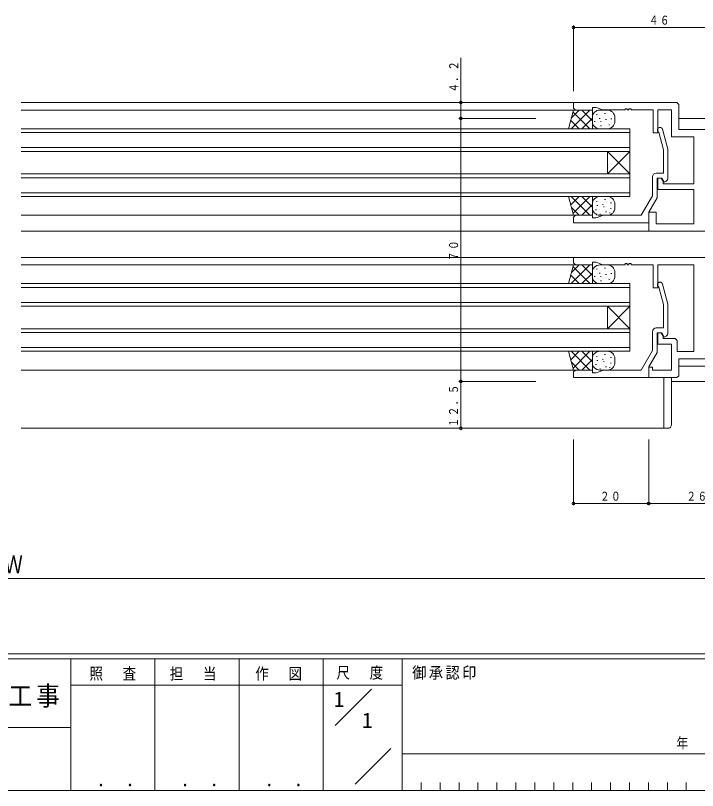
# Model space of a CAD drawing. Units: millimetres on the paper. Extents: x -397 to 397, y -282 to 282.
# Drawn here: x 106.6 to 288.1, y -282.1 to -75.8 of the extents above; entities that cross this region are included whole.
import ezdxf
from ezdxf.enums import TextEntityAlignment as Align

# ---------------------------------------------------------------- set-up
doc = ezdxf.new("R2010")
doc.units = ezdxf.units.MM
doc.linetypes.add('USER3', pattern=[5.5, 3, -1, 0.5, -1])
for name, color, linetype, lineweight in [('0-1_YKK_ZWAK', 7, 'Continuous', 18), ('0-3_YKK_11', 7, 'Continuous', 18), ('0-4_YKK_12', 2, 'Continuous', 18), ('0-6_YKK_13', 4, 'Continuous', 18), ('0-7_YKK_D', 6, 'Continuous', 18)]:
    doc.layers.add(name, color=color, linetype=linetype, lineweight=lineweight)
doc.layers.add('0-2_USER1', color=7, linetype='Continuous')
doc.styles.add('ＭＳ ゴシック', font='')
doc.styles.get('ＭＳ ゴシック').set_extended_font_data('MS Gothic')

msp = doc.modelspace()

# ---------------------------------------------------------------- linework, layer by layer
at = {"layer": '0-1_YKK_ZWAK'}
for p, q in [((376.092, -245.7), (-393.908, -245.7)), ((338.292, -247.1), (-393.908, -247.1)), ((121.292, -247.1), (121.292, -282.1)), ((143.692, -247.1), (143.692, -282.1)), ((166.092, -247.1), (166.092, -282.1)), ((188.492, -247.1), (188.492, -282.1)), ((209.492, -247.1), (209.492, -282.1)), ((189.476, -254.099), (121.292, -254.099)), ((189.476, -254.099), (209.492, -254.099)), ((191.662, -264.836), (201.355, -255.143)), ((-7.508, -265.299), (121.292, -265.299)), ((196.964, -280.445), (206.488, -270.921)), ((209.492, -272.3), (310.291, -272.3)), ((214.532, -280), (214.532, -282.1)), ((219.572, -280), (219.572, -282.1)), ((224.612, -280), (224.612, -282.1)), ((229.652, -280), (229.652, -282.1)), ((234.692, -280), (234.692, -282.1)), ((239.732, -280), (239.732, -282.1)), ((244.772, -280), (244.772, -282.1)), ((249.812, -280), (249.812, -282.1)), ((254.852, -280), (254.852, -282.1)), ((259.892, -280), (259.892, -282.1)), ((264.932, -280), (264.932, -282.1)), ((269.972, -280), (269.972, -282.1)), ((275.012, -280), (275.012, -282.1)), ((280.052, -280), (280.052, -282.1)), ((285.092, -280), (285.092, -282.1)), ((-393.908, -282.1), (338.292, -282.1))]:
    msp.add_line(p, q, dxfattribs=at)
at = {"layer": '0-3_YKK_11'}
for p, q in [((255.092, -99), (282.592, -99)), ((255.092, -100.5), (255.092, -99)), ((282.592, -99), (283.092, -99.5)), ((255.592, -101), (255.092, -100.5)), ((260.092, -101), (255.592, -101)), ((260.092, -100.3), (260.092, -101)), ((261.091, -100.3), (260.092, -100.3)), ((262.876, -100.95), (261.091, -100.3)), ((268.792, -100.95), (262.876, -100.95)), ((268.792, -100.65), (268.792, -100.95)), ((269.392, -100.65), (268.792, -100.65)), ((269.392, -100.95), (269.392, -100.65)), ((269.792, -100.95), (269.392, -100.95)), ((269.792, -100.65), (269.792, -100.95)), ((270.392, -100.65), (269.792, -100.65)), ((270.392, -100.95), (270.392, -100.65)), ((276.292, -100.95), (270.392, -100.95)), ((276.292, -107.1), (276.292, -100.95)), ((277.492, -100.95), (277.492, -107.1)), ((281.142, -100.95), (277.492, -100.95)), ((281.142, -108.15), (281.142, -100.95)), ((283.092, -99.5), (283.092, -106.2)), ((277.492, -107.1), (276.292, -107.1)), ((278.992, -111.591), (277.736, -106.903)), ((278.768, -106.119), (280.192, -111.433)), ((283.092, -106.2), (307.092, -106.2)), ((287.092, -108.15), (281.142, -108.15)), ((287.092, -120.6), (287.092, -108.15)), ((278.992, -117.8), (278.992, -111.591)), ((280.192, -111.433), (280.192, -119.079)), ((276.092, -123.809), (276.092, -118.8)), ((277.092, -117.8), (278.992, -117.8)), ((277.292, -119.1), (277.292, -124.33)), ((278.592, -119.1), (277.292, -119.1)), ((277.492, -119.1), (278.392, -119.1)), ((277.492, -122.1), (277.492, -119.1)), ((278.392, -119.1), (278.892, -119.965)), ((279.233, -120.21), (278.592, -119.1)), ((278.892, -119.965), (278.892, -120.6)), ((278.892, -120.6), (287.092, -120.6)), ((279.692, -119.945), (279.233, -120.21)), ((287.092, -122.1), (277.492, -122.1)), ((287.092, -131.25), (287.092, -122.1)), ((273.095, -129), (276.092, -123.809)), ((277.292, -124.33), (275.092, -128.141)), ((255.092, -129.5), (255.592, -129)), ((255.092, -131), (255.092, -129.5)), ((255.592, -129), (260.092, -129)), ((260.092, -129), (260.092, -129.7)), ((260.092, -129.7), (261.091, -129.7)), ((261.091, -129.7), (263.014, -129)), ((263.014, -129), (273.095, -129)), ((275.092, -128.141), (275.092, -131)), ((275.092, -128.2), (277.042, -128.2)), ((275.092, -133.2), (275.092, -128.2)), ((277.042, -128.2), (277.042, -131.25)), ((275.092, -131), (255.092, -131)), ((277.042, -131.25), (287.092, -131.25)), ((307.092, -133.2), (275.092, -133.2)), ((255.092, -140.2), (307.092, -140.2)), ((255.092, -141.7), (255.092, -140.2)), ((255.592, -142.2), (255.092, -141.7)), ((260.092, -142.2), (255.592, -142.2)), ((260.092, -141.5), (260.092, -142.2)), ((261.091, -141.5), (260.092, -141.5)), ((262.876, -142.15), (261.091, -141.5)), ((268.792, -142.15), (262.876, -142.15)), ((268.792, -141.85), (268.792, -142.15)), ((269.392, -141.85), (268.792, -141.85)), ((269.392, -142.15), (269.392, -141.85)), ((269.792, -142.15), (269.392, -142.15)), ((269.792, -141.85), (269.792, -142.15)), ((270.392, -141.85), (269.792, -141.85)), ((270.392, -142.15), (270.392, -141.85)), ((276.292, -142.15), (270.392, -142.15)), ((276.292, -148.3), (276.292, -142.15)), ((277.492, -142.15), (277.492, -148.3)), ((287.092, -142.15), (277.492, -142.15)), ((287.092, -165.25), (287.092, -142.15)), ((277.492, -148.3), (276.292, -148.3)), ((278.992, -152.791), (277.736, -148.103)), ((278.768, -147.319), (280.192, -152.633)), ((280.192, -152.633), (280.192, -160.279)), ((278.992, -159), (278.992, -152.791)), ((276.092, -165.009), (276.092, -160)), ((277.092, -159), (278.992, -159)), ((277.292, -160.3), (277.292, -165.53)), ((278.592, -160.3), (277.292, -160.3)), ((277.492, -160.3), (278.392, -160.3)), ((277.492, -163.3), (277.492, -160.3)), ((278.392, -160.3), (278.892, -161.165)), ((279.233, -161.41), (278.592, -160.3)), ((278.892, -161.165), (278.892, -161.8)), ((278.892, -161.8), (282.142, -161.8)), ((279.692, -161.145), (279.233, -161.41)), ((282.142, -161.8), (282.642, -162.3)), ((282.642, -162.3), (282.642, -165.25)), ((273.095, -170.2), (276.092, -165.009)), ((281.142, -163.3), (277.492, -163.3)), ((281.142, -170.25), (281.142, -163.3)), ((277.292, -165.53), (275.092, -169.341)), ((282.642, -165.25), (287.092, -165.25)), ((283.092, -167.2), (283.092, -171.7)), ((307.092, -167.2), (283.092, -167.2)), ((255.092, -170.7), (255.592, -170.2)), ((255.092, -172.2), (255.092, -170.7)), ((255.592, -170.2), (260.092, -170.2)), ((260.092, -170.2), (260.092, -170.9)), ((260.092, -170.9), (261.091, -170.9)), ((261.091, -170.9), (263.014, -170.2)), ((263.014, -170.2), (273.095, -170.2)), ((275.092, -169.341), (275.092, -172.2)), ((275.092, -169.4), (276.092, -169.4)), ((275.092, -172.2), (275.092, -169.4)), ((276.092, -169.4), (276.092, -170.25)), ((276.092, -170.25), (281.142, -170.25)), ((275.092, -172.2), (255.092, -172.2)), ((282.592, -172.2), (275.092, -172.2)), ((283.092, -171.7), (282.592, -172.2))]:
    msp.add_line(p, q, dxfattribs=at)
for centre, radius, start, end in [((278.092, -106.3), 0.7, 15, 239.41531), ((277.092, -118.8), 1, 90, 180), ((279.192, -119.079), 1, 300, 0), ((278.092, -147.5), 0.7, 15, 239.41531), ((277.092, -160), 1, 90, 180), ((279.192, -160.279), 1, 300, 0)]:
    msp.add_arc(centre, radius, start, end, dxfattribs=at)
at = {"layer": '0-4_YKK_12'}
for p, q in [((108.092, -99), (259.392, -99)), ((108.092, -101), (259.592, -101)), ((301.392, -103.2), (283.092, -103.2)), ((108.092, -106), (270.092, -106)), ((108.092, -107), (270.092, -107)), ((270.092, -106), (270.092, -124)), ((108.092, -111), (270.092, -111)), ((108.092, -112), (270.092, -112)), ((264.092, -112), (264.092, -118)), ((270.092, -118), (264.092, -112)), ((270.092, -112), (264.092, -118)), ((108.092, -118), (270.092, -118)), ((108.092, -119), (270.092, -119)), ((108.092, -123), (270.092, -123)), ((108.092, -124), (270.092, -124)), ((108.092, -129), (259.592, -129)), ((108.092, -133.2), (279.392, -133.2)), ((108.092, -140.2), (259.392, -140.2)), ((108.092, -142.2), (259.592, -142.2)), ((108.092, -147.2), (270.092, -147.2)), ((108.092, -148.2), (270.092, -148.2)), ((270.092, -147.2), (270.092, -165.2)), ((108.092, -152.2), (270.092, -152.2)), ((108.092, -153.2), (270.092, -153.2)), ((264.092, -153.2), (264.092, -159.2)), ((270.092, -159.2), (264.092, -153.2)), ((270.092, -153.2), (264.092, -159.2)), ((108.092, -159.2), (270.092, -159.2)), ((108.092, -160.2), (270.092, -160.2)), ((108.092, -164.2), (270.092, -164.2)), ((108.092, -165.2), (270.092, -165.2)), ((108.092, -170.2), (259.592, -170.2)), ((283.092, -169.2), (303.842, -169.2)), ((279.142, -172.25), (279.142, -185.7)), ((281.142, -172.25), (281.142, -184.7)), ((281.142, -173.2), (301.426, -173.2)), ((108.092, -185.7), (280.142, -185.7))]:
    msp.add_line(p, q, dxfattribs=at)
msp.add_arc((280.142, -184.7), 1, 270, 0.00001, dxfattribs=at)
at = {"layer": '0-6_YKK_13'}
for p, q in [((253.752, -106), (255.092, -101)), ((259.435, -101), (254.435, -106)), ((256.607, -101), (254.537, -103.069)), ((257.263, -101), (260.092, -103.828)), ((260.092, -101), (260.092, -106)), ((264.092, -101), (262.092, -101)), ((254.953, -101.518), (259.435, -106)), ((260.092, -103), (260.092, -104)), ((261.366, -102.187), (261.166, -102.187)), ((263.545, -101.906), (263.345, -101.906)), ((266.092, -103), (266.092, -104)), ((254.355, -103.749), (256.607, -106)), ((260.092, -103.172), (257.263, -106)), ((260.804, -104.084), (260.604, -104.084)), ((262.139, -103.241), (261.939, -103.241)), ((262.421, -104.084), (262.221, -104.084)), ((263.826, -103.522), (263.626, -103.522)), ((264.669, -104.928), (264.469, -104.928)), ((265.231, -103.311), (265.031, -103.311)), ((253.758, -105.98), (253.778, -106)), ((264.092, -106), (262.092, -106)), ((262.491, -105.209), (262.291, -105.209)), ((253.752, -124), (255.092, -129)), ((253.778, -124), (253.758, -124.021)), ((256.607, -124), (254.355, -126.251)), ((254.435, -124), (259.435, -129)), ((259.435, -124), (254.953, -128.482)), ((257.263, -124), (260.092, -126.828)), ((260.092, -124), (260.092, -129)), ((261.366, -125.377), (261.166, -125.377)), ((264.092, -124), (262.092, -124)), ((263.545, -124.815), (263.345, -124.815)), ((265.161, -125.658), (264.961, -125.658)), ((254.537, -126.931), (256.607, -129)), ((260.092, -126.172), (257.263, -129)), ((260.092, -126), (260.092, -127)), ((261.156, -127.555), (260.956, -127.555)), ((261.507, -126.431), (261.307, -126.431)), ((262.983, -126.15), (262.783, -126.15)), ((263.264, -126.712), (263.064, -126.712)), ((265.091, -127.204), (264.891, -127.204)), ((266.092, -126), (266.092, -127)), ((262.28, -128.68), (262.08, -128.68)), ((264.092, -129), (262.092, -129)), ((263.826, -128.117), (263.626, -128.117)), ((264.81, -128.328), (264.61, -128.328)), ((253.752, -147.2), (255.092, -142.2)), ((259.435, -142.2), (254.435, -147.2)), ((256.607, -142.2), (254.537, -144.269)), ((257.263, -142.2), (260.092, -145.028)), ((260.092, -142.2), (260.092, -147.2)), ((264.092, -142.2), (262.092, -142.2)), ((254.953, -142.718), (259.435, -147.2)), ((260.092, -144.372), (257.263, -147.2)), ((260.092, -144.2), (260.092, -145.2)), ((261.366, -143.387), (261.166, -143.387)), ((263.545, -143.106), (263.345, -143.106)), ((266.092, -144.2), (266.092, -145.2)), ((254.355, -144.949), (256.607, -147.2)), ((260.804, -145.284), (260.604, -145.284)), ((262.139, -144.441), (261.939, -144.441)), ((262.421, -145.284), (262.221, -145.284)), ((262.491, -146.409), (262.291, -146.409)), ((263.826, -144.722), (263.626, -144.722)), ((264.669, -146.128), (264.469, -146.128)), ((265.231, -144.511), (265.031, -144.511)), ((253.758, -147.18), (253.778, -147.2)), ((264.092, -147.2), (262.092, -147.2)), ((253.752, -165.2), (255.092, -170.2)), ((253.778, -165.2), (253.758, -165.221)), ((256.607, -165.2), (254.355, -167.451)), ((254.435, -165.2), (259.435, -170.2)), ((259.435, -165.2), (254.953, -169.682)), ((257.263, -165.2), (260.092, -168.028)), ((260.092, -165.2), (260.092, -170.2)), ((261.366, -166.577), (261.166, -166.577)), ((264.092, -165.2), (262.092, -165.2)), ((263.545, -166.015), (263.345, -166.015)), ((265.161, -166.858), (264.961, -166.858)), ((254.537, -168.131), (256.607, -170.2)), ((260.092, -167.372), (257.263, -170.2)), ((260.092, -167.2), (260.092, -168.2)), ((261.156, -168.755), (260.956, -168.755)), ((261.507, -167.631), (261.307, -167.631)), ((262.983, -167.35), (262.783, -167.35)), ((263.264, -167.912), (263.064, -167.912)), ((265.091, -168.404), (264.891, -168.404)), ((266.092, -167.2), (266.092, -168.2)), ((262.28, -169.88), (262.08, -169.88)), ((264.092, -170.2), (262.092, -170.2)), ((263.826, -169.317), (263.626, -169.317)), ((264.81, -169.528), (264.61, -169.528))]:
    msp.add_line(p, q, dxfattribs=at)
at = {"layer": '0-6_YKK_13', "linetype": 'USER3'}
for p, q in [((255.092, -101), (260.092, -101)), ((260.092, -129), (255.092, -129)), ((255.092, -142.2), (260.092, -142.2)), ((260.092, -170.2), (255.092, -170.2))]:
    msp.add_line(p, q, dxfattribs=at)
at = {"layer": '0-6_YKK_13'}
for centre, start, end in [((262.092, -103), 90, 180), ((264.092, -103), 0, 90), ((262.092, -104), 180, 270), ((264.092, -104), 270, 0), ((262.092, -126), 90, 180), ((264.092, -126), 0, 90), ((262.092, -127), 180, 270), ((264.092, -127), 270, 0), ((262.092, -144.2), 90, 180), ((264.092, -144.2), 0, 90), ((262.092, -145.2), 180, 270), ((264.092, -145.2), 270, 0), ((262.092, -167.2), 90, 180), ((264.092, -167.2), 0, 90), ((262.092, -168.2), 180, 270), ((264.092, -168.2), 270, 0)]:
    msp.add_arc(centre, 2, start, end, dxfattribs=at)
at = {"layer": '0-7_YKK_D'}
for p, q in [((255.092, -96), (255.092, -78.5)), ((255.092, -79), (301.092, -79)), ((225.092, -87.1), (225.092, -103.2)), ((245.092, -99), (224.592, -99)), ((245.092, -103.2), (224.592, -103.2)), ((225.092, -103.2), (225.092, -173.2)), ((245.092, -173.2), (224.592, -173.2)), ((225.092, -173.2), (225.092, -185.7)), ((255.092, -188.7), (255.092, -206.2)), ((275.092, -188.7), (275.092, -206.2)), ((275.092, -205.7), (255.092, -205.7)), ((275.092, -205.7), (301.092, -205.7)), ((301.092, -225.7), (-87.908, -225.7))]:
    msp.add_line(p, q, dxfattribs=at)
for centre, start, end in [((255.092, -79), 0, 180), ((255.092, -79), 180, 0), ((225.092, -99), 0, 180), ((225.092, -99), 180, 0), ((225.092, -103.2), 0, 180), ((225.092, -103.2), 0, 180), ((225.092, -103.2), 180, 0), ((225.092, -103.2), 180, 0), ((225.092, -173.2), 0, 180), ((225.092, -173.2), 0, 180), ((225.092, -173.2), 180, 0), ((225.092, -173.2), 180, 0), ((225.092, -185.7), 0, 180), ((225.092, -185.7), 180, 0), ((255.092, -205.7), 0, 180), ((255.092, -205.7), 180, 0), ((275.092, -205.7), 0, 180), ((275.092, -205.7), 0, 180), ((275.092, -205.7), 180, 0), ((275.092, -205.7), 180, 0)]:
    msp.add_arc(centre, 0.375, start, end, dxfattribs=at)

# ---------------------------------------------------------------- texts
at = {"layer": '0-1_YKK_ZWAK', "attachment_point": 7, "style": 'ＭＳ ゴシック'}
for s, insert, char_height in [('\\T1.24;\\W0.85;照\\~\\~査', (126.281, -252.88), 3.079), ('\\T1.24;\\W0.85;担\\~\\~当', (147.646, -252.88), 3.079), ('\\T1.24;\\W0.85;作\\~\\~図', (170.412, -252.862), 3.079), ('\\T1.24;\\W0.85;尺\\~\\~度', (192.004, -252.637), 3.079), ('\\T1.17;\\W0.9;御承認印', (212.159, -252.633), 3.079), ('\\T1.17;\\W0.9;工事', (104.723, -260.056), 5.132), ('\\T1.28;\\W0.8;年\\~\\~\\~月\\~\\~\\~日', (282.468, -271.269), 2.903), ('\\T1.24;\\W0.85;\\~．\\~．', (125.747, -281.046), 3.592), ('\\T1.24;\\W0.85;\\~．\\~．', (148.147, -281.046), 3.592), ('\\T1.24;\\W0.85;\\~．\\~．', (170.547, -281.046), 3.592)]:
    msp.add_mtext(s, dxfattribs=dict(at, insert=insert, char_height=char_height))
at = {"layer": '0-2_USER1', "style": 'ＭＳ ゴシック'}
for p in [(191.292, -261.099), (198.825, -266.699)]:
    msp.add_text('1', height=4.106, dxfattribs=at).set_placement(p, align=Align.BOTTOM_LEFT)
at = {"layer": '0-7_YKK_D', "color": 7, "style": 'ＭＳ ゴシック', "width": 0.75}
msp.add_text('Ｗ', height=4.78, dxfattribs=at).set_placement((103.647, -225.7), align=Align.BOTTOM_LEFT)
at = {"layer": '0-7_YKK_D', "color": 7, "char_height": 2.39, "attachment_point": 7, "style": 'ＭＳ ゴシック'}
for s, insert in [('\\T1.17;\\W0.75;４６', (275.147, -78.3)), ('\\T1.17;\\W0.75;２０', (262.147, -205)), ('\\T1.17;\\W0.75;２６', (285.147, -205))]:
    msp.add_mtext(s, dxfattribs=dict(at, insert=insert))
at = {"layer": '0-7_YKK_D', "color": 7, "char_height": 2.39, "attachment_point": 7, "rotation": 90, "style": 'ＭＳ ゴシック'}
for s, insert in [('\\T1.17;\\W0.75;４．２', (224.392, -96.345)), ('\\T1.17;\\W0.75;７０', (224.392, -141.145)), ('\\T1.17;\\W0.75;１２．５', (224.392, -185.395))]:
    msp.add_mtext(s, dxfattribs=dict(at, insert=insert))

doc.saveas('drawing.dxf')
